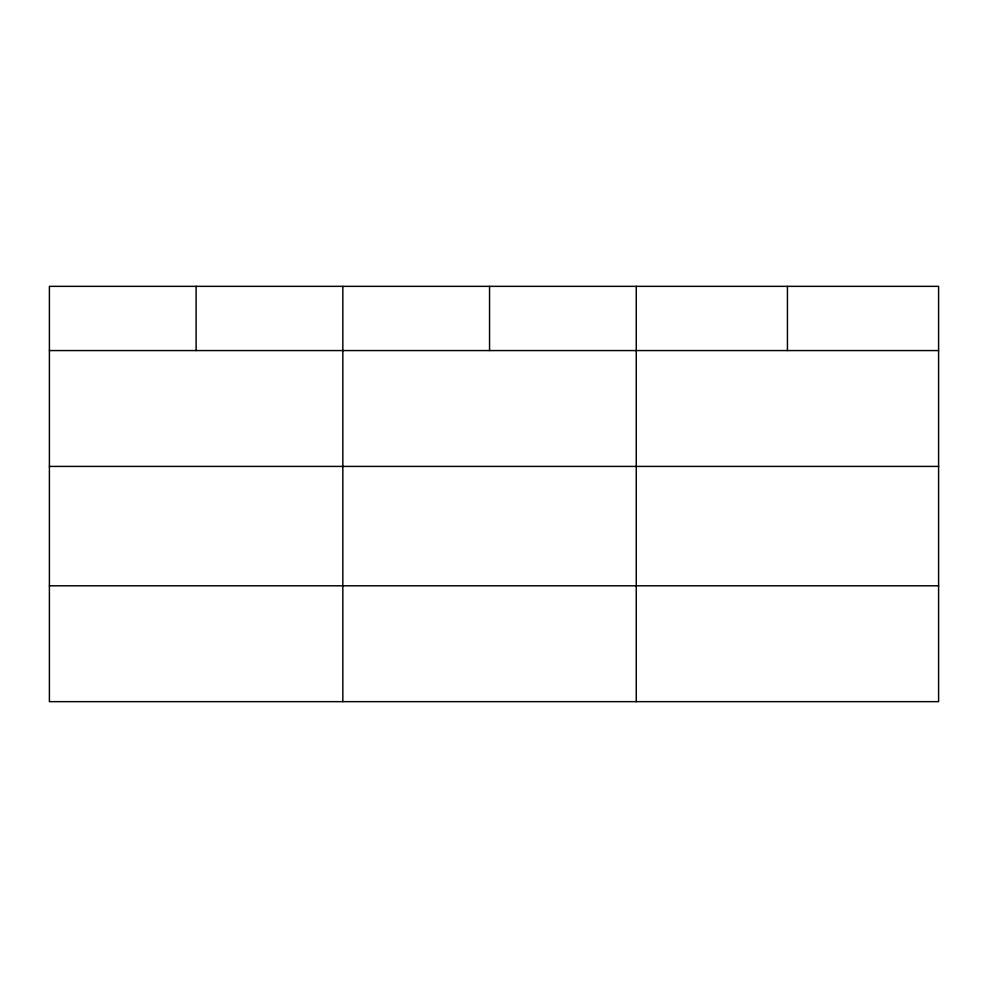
<?xml version="1.0" encoding="UTF-8"?>
<svg xmlns="http://www.w3.org/2000/svg" width="988" height="988" viewBox="0 0 988 988"><rect width="100%" height="100%" fill="white"/><g stroke="black" fill="none" stroke-linecap="round" stroke-linejoin="round"><path stroke-width="1.48" d="M938.6 466.422L938.6 286.347L49.4 286.347L49.4 701.653L938.6 701.653L938.6 466.422L49.4 466.422M49.4 350.567L938.6 350.567M49.4 585.798L938.6 585.798M787.436 286.347L787.436 350.567M636.272 286.347L636.272 701.653M489.554 286.347L489.554 350.567M342.836 286.347L342.836 701.653M196.118 286.347L196.118 350.567"/></g></svg>
